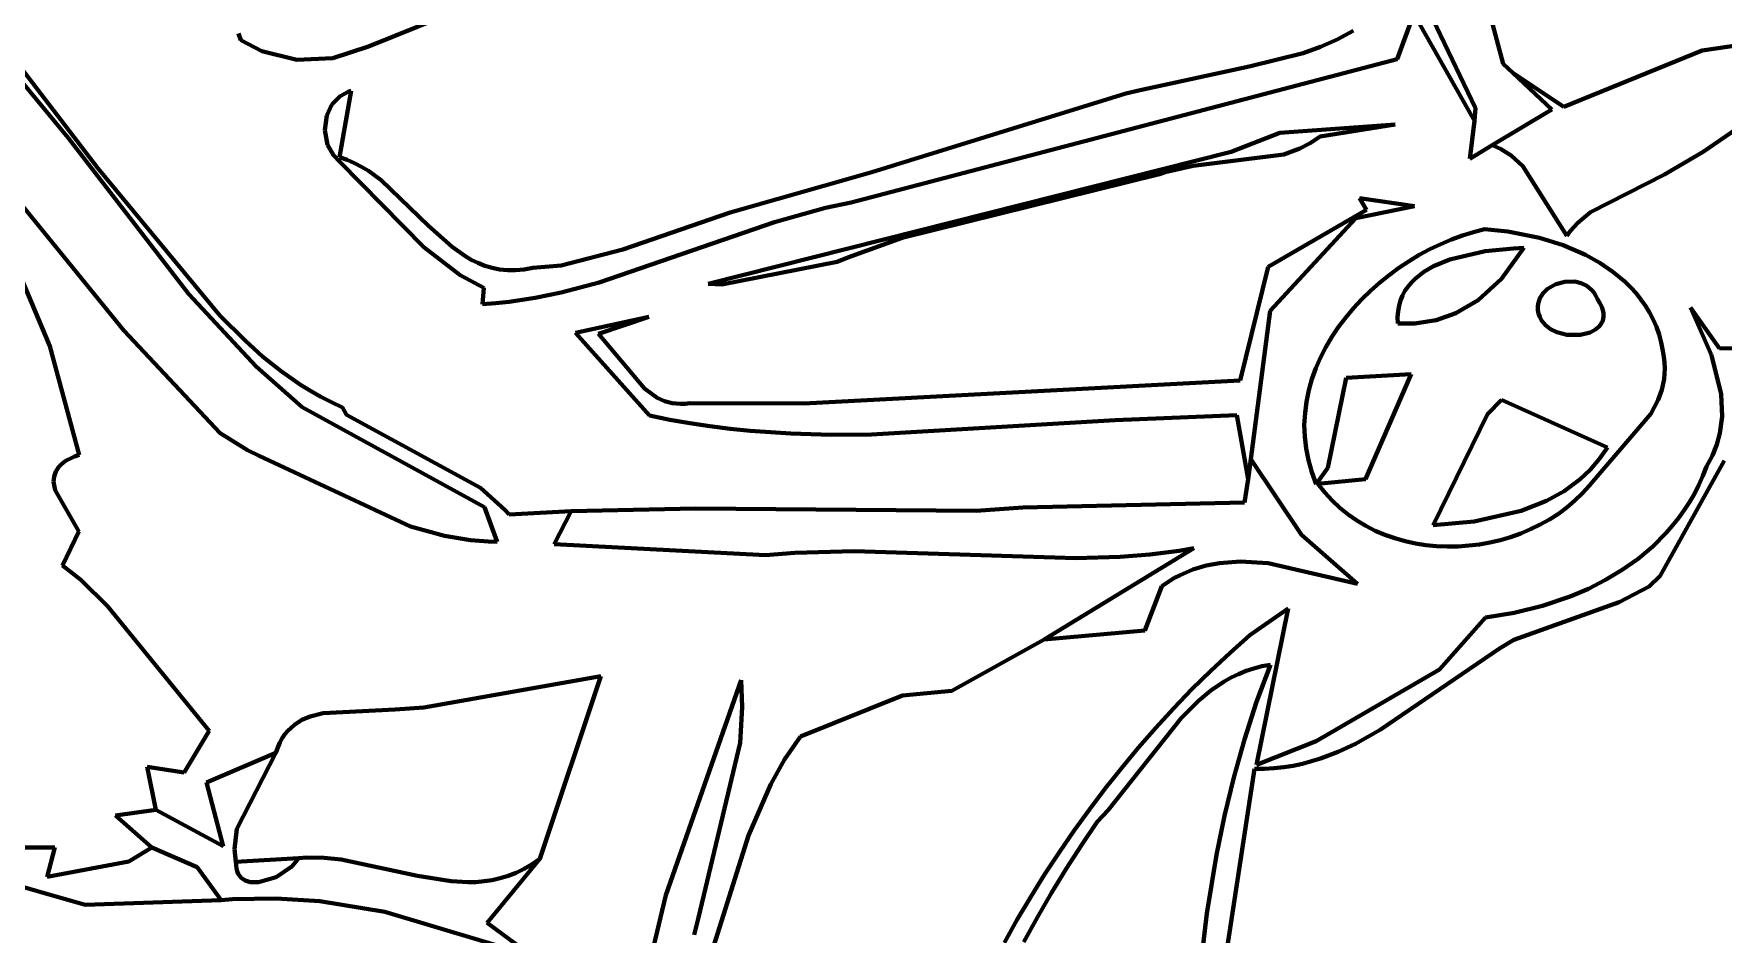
# Model space of a CAD drawing. Header units: millimetres. Extents: x 0 to 8.5, y 0 to 13.2.
# Drawn here: x 1.895 to 3.095, y 6.113 to 6.752 of the extents above; entities that cross this region are included whole.
import ezdxf

# ---------------------------------------------------------------- set-up
doc = ezdxf.new("R2010")
doc.units = ezdxf.units.MM
for name, color, linetype, lineweight in [('color#060606ff', 7, 'CONTINUOUS', 100), ('color#5c5c5cff', 7, 'CONTINUOUS', 100), ('color#aeaeaeff', 7, 'CONTINUOUS', 100), ('color#ffffffff', 7, 'CONTINUOUS', 100)]:
    doc.layers.add(name, color=color, linetype=linetype, lineweight=lineweight)

msp = doc.modelspace()

# ---------------------------------------------------------------- linework, layer by layer
at = {"layer": 'color#060606ff'}
for p, q in [((2.8807, 6.7801), (2.9194, 6.6992)), ((1.8597, 6.762), (1.9406, 6.6566)), ((2.184, 6.7637), (2.1327, 6.743)), ((2.8754, 6.7662), (2.8637, 6.7342)), ((2.9186, 6.6903), (2.8754, 6.7662)), ((1.9195, 6.6783), (1.8584, 6.7519)), ((2.0422, 6.7476), (2.0405, 6.7524)), ((2.057, 6.7399), (2.0422, 6.7476)), ((2.8092, 6.7428), (2.821, 6.748)), ((2.821, 6.748), (2.8324, 6.7542)), ((2.082, 6.7337), (2.057, 6.7399)), ((2.1075, 6.7348), (2.082, 6.7337)), ((2.1327, 6.743), (2.1075, 6.7348)), ((2.8637, 6.7342), (2.4758, 6.6323)), ((2.7585, 6.7289), (2.7969, 6.7384)), ((2.7969, 6.7384), (2.8092, 6.7428)), ((2.982, 6.7002), (3.0803, 6.7403)), ((3.0803, 6.7403), (3.1096, 6.7445)), ((2.6811, 6.712), (2.7585, 6.7289)), ((2.9736, 6.6983), (2.946, 6.7242)), ((2.946, 6.7242), (2.982, 6.7002)), ((2.1205, 6.7117), (2.1123, 6.6644)), ((2.1126, 6.7078), (2.1183, 6.711)), ((2.1183, 6.711), (2.1205, 6.7117)), ((2.6708, 6.7097), (2.6811, 6.712)), ((1.8229, 6.7088), (1.9589, 6.5413)), ((2.1032, 6.6942), (2.1068, 6.7018)), ((2.1068, 6.7018), (2.1126, 6.7078)), ((2.4905, 6.6539), (2.6708, 6.7097)), ((2.9194, 6.6992), (2.9186, 6.6903)), ((2.9311, 6.673), (2.9736, 6.6983)), ((2.1017, 6.6837), (2.1032, 6.6942)), ((2.7804, 6.6819), (2.8622, 6.6878)), ((2.8622, 6.6878), (2.809, 6.6791)), ((3.1205, 6.6952), (3.081, 6.6683)), ((2.0051, 6.5671), (1.9195, 6.6783)), ((2.1037, 6.6733), (2.1017, 6.6837)), ((2.7458, 6.6684), (2.7804, 6.6819)), ((2.8019, 6.6744), (2.7946, 6.6706)), ((2.809, 6.6791), (2.8019, 6.6744)), ((2.1079, 6.6659), (2.1037, 6.6733)), ((2.1125, 6.6613), (2.1079, 6.6659)), ((2.1123, 6.6644), (2.1177, 6.6626)), ((2.1177, 6.6626), (2.1229, 6.6603)), ((2.3741, 6.5745), (2.7458, 6.6684)), ((2.7832, 6.6665), (2.7187, 6.6584)), ((2.7946, 6.6706), (2.7832, 6.6665)), ((2.937, 6.6705), (2.9311, 6.673)), ((2.9446, 6.6658), (2.937, 6.6705)), ((2.953, 6.658), (2.9446, 6.6658)), ((3.081, 6.6683), (3.0537, 6.6523)), ((1.9406, 6.6566), (2.0272, 6.5521)), ((2.1721, 6.6006), (2.1125, 6.6613)), ((2.1229, 6.6603), (2.1279, 6.6577)), ((2.1279, 6.6577), (2.1327, 6.6548)), ((2.1327, 6.6548), (2.1419, 6.6481)), ((2.3897, 6.6253), (2.4905, 6.6539)), ((2.6948, 6.6524), (2.512, 6.6071)), ((2.6988, 6.6538), (2.6948, 6.6524)), ((2.7187, 6.6584), (2.6988, 6.6538)), ((2.9842, 6.6086), (2.953, 6.658)), ((3.0537, 6.6523), (3.001, 6.6255)), ((2.1419, 6.6481), (2.1755, 6.6158)), ((1.9065, 6.5303), (1.8619, 6.6358)), ((2.4574, 6.6284), (2.4212, 6.6183)), ((2.4758, 6.6323), (2.4574, 6.6284)), ((2.7719, 6.5865), (2.8419, 6.6271)), ((2.8761, 6.6296), (2.8342, 6.6211)), ((2.837, 6.6355), (2.8761, 6.6296)), ((2.8419, 6.6271), (2.837, 6.6355)), ((2.1755, 6.6158), (2.1923, 6.6007)), ((2.4212, 6.6183), (2.2968, 6.5755)), ((2.3134, 6.599), (2.3897, 6.6253)), ((2.8342, 6.6211), (2.7735, 6.5554)), ((2.9921, 6.6178), (2.9867, 6.6119)), ((3.001, 6.6255), (2.9921, 6.6178)), ((2.512, 6.6071), (2.4734, 6.5933)), ((2.8869, 6.5991), (2.8946, 6.6028)), ((2.8946, 6.6028), (2.9023, 6.6061)), ((2.9023, 6.6061), (2.9101, 6.6089)), ((2.9101, 6.6089), (2.9179, 6.6113)), ((2.9179, 6.6113), (2.9258, 6.6133)), ((2.9258, 6.6133), (2.9423, 6.6118)), ((2.9423, 6.6118), (2.9648, 6.6073)), ((2.9648, 6.6073), (2.9815, 6.6021)), ((2.9815, 6.6021), (2.9975, 6.5951)), ((2.9867, 6.6119), (2.9842, 6.6086)), ((2.198, 6.5806), (2.1721, 6.6006)), ((2.1923, 6.6007), (2.2012, 6.5944)), ((2.2012, 6.5944), (2.2058, 6.5917)), ((2.2058, 6.5917), (2.2106, 6.5894)), ((2.2698, 6.5875), (2.3134, 6.599)), ((2.4658, 6.5901), (2.3838, 6.5741)), ((2.4734, 6.5933), (2.4658, 6.5901)), ((2.8649, 6.5859), (2.8721, 6.5907)), ((2.8721, 6.5907), (2.8794, 6.5951)), ((2.8794, 6.5951), (2.8869, 6.5991)), ((2.9011, 6.5918), (2.8895, 6.587)), ((2.9263, 6.5977), (2.9011, 6.5918)), ((2.9464, 6.5997), (2.9263, 6.5977)), ((2.9379, 6.578), (2.9536, 6.6)), ((2.9536, 6.6), (2.9464, 6.5997)), ((2.9975, 6.5951), (3.0076, 6.5895)), ((2.2147, 6.5717), (2.198, 6.5806)), ((2.2106, 6.5894), (2.2155, 6.5874)), ((2.2155, 6.5874), (2.2206, 6.5859)), ((2.2206, 6.5859), (2.2259, 6.5848)), ((2.2259, 6.5848), (2.2315, 6.5842)), ((2.2315, 6.5842), (2.2372, 6.5842)), ((2.2372, 6.5842), (2.2433, 6.5847)), ((2.2433, 6.5847), (2.2495, 6.5859)), ((2.2495, 6.5859), (2.2698, 6.5875)), ((2.7521, 6.5059), (2.7719, 6.5865)), ((2.8512, 6.5753), (2.8579, 6.5808)), ((2.8579, 6.5808), (2.8649, 6.5859)), ((2.8764, 6.5782), (2.8738, 6.5755)), ((2.8826, 6.583), (2.8764, 6.5782)), ((2.8895, 6.587), (2.8826, 6.583)), ((2.9213, 6.563), (2.9379, 6.578)), ((3.0076, 6.5895), (3.017, 6.5831)), ((3.017, 6.5831), (3.0257, 6.5759)), ((2.0529, 6.5159), (2.0051, 6.5671)), ((2.2139, 6.5602), (2.2147, 6.5717)), ((2.2697, 6.5683), (2.2513, 6.5646)), ((2.2968, 6.5755), (2.2697, 6.5683)), ((2.3838, 6.5741), (2.3741, 6.5745)), ((2.8385, 6.5636), (2.8447, 6.5696)), ((2.8447, 6.5696), (2.8512, 6.5753)), ((2.8675, 6.5663), (2.866, 6.5628)), ((2.8692, 6.5696), (2.8675, 6.5663)), ((2.8714, 6.5727), (2.8692, 6.5696)), ((2.8738, 6.5755), (2.8714, 6.5727)), ((2.9673, 6.5679), (2.9651, 6.5644)), ((2.9704, 6.5709), (2.9673, 6.5679)), ((2.9763, 6.5743), (2.9704, 6.5709)), ((2.9829, 6.576), (2.9763, 6.5743)), ((2.9899, 6.5761), (2.9829, 6.576)), ((2.9943, 6.575), (2.9899, 6.5761)), ((2.9984, 6.573), (2.9943, 6.575)), ((3.002, 6.57), (2.9984, 6.573)), ((3.0036, 6.5681), (3.002, 6.57)), ((3.0049, 6.566), (3.0036, 6.5681)), ((3.006, 6.5636), (3.0049, 6.566)), ((3.0257, 6.5759), (3.0297, 6.5719)), ((3.0297, 6.5719), (3.0334, 6.5678)), ((3.0334, 6.5678), (3.0369, 6.5635)), ((2.2234, 6.5609), (2.2139, 6.5602)), ((2.2328, 6.5618), (2.2234, 6.5609)), ((2.2513, 6.5646), (2.2328, 6.5618)), ((2.7735, 6.5554), (2.7598, 6.4501)), ((2.8272, 6.5507), (2.8327, 6.5573)), ((2.8327, 6.5573), (2.8385, 6.5636)), ((2.8643, 6.5551), (2.864, 6.5509)), ((2.865, 6.5591), (2.8643, 6.5551)), ((2.866, 6.5628), (2.865, 6.5591)), ((2.9054, 6.5537), (2.9213, 6.563)), ((2.9638, 6.5604), (2.9636, 6.5582)), ((2.9636, 6.5582), (2.9637, 6.5559)), ((2.9637, 6.5559), (2.9641, 6.5535)), ((2.9651, 6.5644), (2.9638, 6.5604)), ((3.0077, 6.5608), (3.006, 6.5636)), ((3.009, 6.5583), (3.0077, 6.5608)), ((3.0098, 6.5559), (3.009, 6.5583)), ((3.0103, 6.5536), (3.0098, 6.5559)), ((3.0369, 6.5635), (3.0401, 6.5589)), ((3.0401, 6.5589), (3.043, 6.5541)), ((3.043, 6.5541), (3.0456, 6.5492)), ((3.087, 6.5238), (3.0721, 6.5577)), ((3.0721, 6.5577), (3.0927, 6.5287)), ((2.0272, 6.5521), (2.0451, 6.5342)), ((2.28, 6.5397), (2.3319, 6.5512)), ((2.3319, 6.5512), (2.2962, 6.539)), ((2.8173, 6.5369), (2.822, 6.5439)), ((2.822, 6.5439), (2.8272, 6.5507)), ((2.864, 6.5509), (2.8642, 6.5464)), ((2.8642, 6.5464), (2.8762, 6.5464)), ((2.8762, 6.5464), (2.8913, 6.5488)), ((2.8913, 6.5488), (2.9054, 6.5537)), ((2.9641, 6.5535), (2.965, 6.5511)), ((2.965, 6.5511), (2.9662, 6.5486)), ((2.9662, 6.5486), (2.9691, 6.5451)), ((2.9691, 6.5451), (2.9727, 6.5423)), ((2.9727, 6.5423), (2.977, 6.5402)), ((3.0007, 6.54), (3.0045, 6.542)), ((3.0045, 6.542), (3.0075, 6.5445)), ((3.0075, 6.5445), (3.0095, 6.5477)), ((3.0095, 6.5477), (3.0101, 6.5495)), ((3.0101, 6.5495), (3.0103, 6.5515)), ((3.0103, 6.5515), (3.0103, 6.5536)), ((3.0456, 6.5492), (3.0479, 6.5439)), ((3.0479, 6.5439), (3.0498, 6.5385)), ((1.9272, 6.4532), (1.9065, 6.5303)), ((1.9589, 6.5413), (2.0275, 6.4684)), ((2.0451, 6.5342), (2.0576, 6.523)), ((2.3325, 6.481), (2.28, 6.5397)), ((2.2962, 6.539), (2.3288, 6.5003)), ((2.8131, 6.5296), (2.8173, 6.5369)), ((2.977, 6.5402), (2.9842, 6.5384)), ((2.9842, 6.5384), (2.994, 6.5384)), ((2.994, 6.5384), (3.0007, 6.54)), ((3.0498, 6.5385), (3.0513, 6.5328)), ((3.0513, 6.5328), (3.0524, 6.527)), ((3.0927, 6.5287), (3.2426, 6.5318)), ((2.0576, 6.523), (2.0707, 6.5125)), ((2.8059, 6.5146), (2.8092, 6.5222)), ((2.8092, 6.5222), (2.8131, 6.5296)), ((3.0524, 6.527), (3.0532, 6.5227)), ((3.0532, 6.5227), (3.0537, 6.5186)), ((3.0537, 6.5186), (3.0539, 6.5145)), ((3.0939, 6.4962), (3.087, 6.5238)), ((2.0857, 6.4869), (2.0529, 6.5159)), ((2.0707, 6.5125), (2.0845, 6.5029)), ((2.442, 6.4895), (2.7521, 6.5059)), ((2.8009, 6.4989), (2.8031, 6.5068)), ((2.8031, 6.5068), (2.8059, 6.5146)), ((2.8275, 6.5078), (2.8143, 6.4438)), ((2.8736, 6.5103), (2.8275, 6.5078)), ((2.8411, 6.4357), (2.8736, 6.5103)), ((3.0533, 6.5068), (3.0517, 6.4993)), ((3.0539, 6.5145), (3.0533, 6.5068)), ((2.0845, 6.5029), (2.0916, 6.4985)), ((2.0916, 6.4985), (2.099, 6.4943)), ((2.099, 6.4943), (2.1065, 6.4904)), ((2.3288, 6.5003), (2.338, 6.4936)), ((2.7992, 6.4908), (2.8009, 6.4989)), ((3.0517, 6.4993), (3.0492, 6.4922)), ((3.0945, 6.4803), (3.0939, 6.4962)), ((2.2153, 6.416), (2.0857, 6.4869)), ((2.1065, 6.4904), (2.1143, 6.4868)), ((2.1143, 6.4868), (2.1172, 6.4815)), ((2.338, 6.4936), (2.3431, 6.4913)), ((2.3431, 6.4913), (2.3486, 6.4898)), ((2.3486, 6.4898), (2.3545, 6.4893)), ((2.3545, 6.4893), (2.3577, 6.4894)), ((2.3577, 6.4894), (2.361, 6.4898)), ((2.361, 6.4898), (2.442, 6.4895)), ((2.7977, 6.4744), (2.7982, 6.4827)), ((2.7982, 6.4827), (2.7992, 6.4908)), ((2.9278, 6.4819), (2.8893, 6.4032)), ((2.9377, 6.4922), (2.9278, 6.4819)), ((3.0131, 6.4582), (2.9377, 6.4922)), ((3.0439, 6.4821), (3.0028, 6.4342)), ((3.0492, 6.4922), (3.0439, 6.4821)), ((2.1172, 6.4815), (2.2125, 6.4296)), ((2.3468, 6.478), (2.3325, 6.481)), ((2.3611, 6.4755), (2.3468, 6.478)), ((2.3754, 6.4734), (2.3611, 6.4755)), ((2.3897, 6.4716), (2.3754, 6.4734)), ((2.4041, 6.4702), (2.3897, 6.4716)), ((2.4328, 6.4682), (2.4041, 6.4702)), ((2.6633, 6.4776), (2.4903, 6.4675)), ((2.7497, 6.4813), (2.6633, 6.4776)), ((2.7577, 6.4357), (2.7497, 6.4813)), ((2.798, 6.4661), (2.7977, 6.4744)), ((3.093, 6.4684), (3.0945, 6.4803)), ((2.0275, 6.4684), (2.0469, 6.4563)), ((2.4615, 6.4674), (2.4328, 6.4682)), ((2.4903, 6.4675), (2.4615, 6.4674)), ((2.7989, 6.4577), (2.798, 6.4661)), ((3.0073, 6.4499), (3.0131, 6.4582)), ((3.0877, 6.4527), (3.0909, 6.4605)), ((3.0909, 6.4605), (3.093, 6.4684)), ((1.9129, 6.4446), (1.9145, 6.4462)), ((1.9145, 6.4462), (1.9163, 6.4478)), ((1.9163, 6.4478), (1.9185, 6.4492)), ((1.9185, 6.4492), (1.9211, 6.4506)), ((1.9211, 6.4506), (1.924, 6.452)), ((1.924, 6.452), (1.9272, 6.4532)), ((2.0469, 6.4563), (2.0552, 6.4523)), ((2.0552, 6.4523), (2.1627, 6.4021)), ((2.7598, 6.4501), (2.7577, 6.4357)), ((2.8006, 6.4492), (2.7989, 6.4577)), ((2.803, 6.4407), (2.8006, 6.4492)), ((3.0009, 6.4425), (3.0073, 6.4499)), ((3.0961, 6.4488), (3.0505, 6.3671)), ((3.0835, 6.4449), (3.0877, 6.4527)), ((1.9091, 6.4339), (1.9094, 6.4377)), ((1.9101, 6.428), (1.9091, 6.4339)), ((1.9094, 6.4377), (1.9106, 6.4412)), ((1.9106, 6.4412), (1.9129, 6.4446)), ((2.8062, 6.4322), (2.803, 6.4407)), ((2.8143, 6.4438), (2.8062, 6.4322)), ((2.8074, 6.4324), (2.8411, 6.4357)), ((2.9823, 6.4274), (2.9938, 6.4359)), ((2.9938, 6.4359), (3.0009, 6.4425)), ((3.0028, 6.4342), (3.0003, 6.4314)), ((3.0781, 6.4317), (3.0809, 6.4382)), ((3.0809, 6.4382), (3.0835, 6.4449)), ((1.927, 6.3987), (1.9101, 6.428)), ((2.2125, 6.4296), (2.2296, 6.414)), ((2.8122, 6.4263), (2.8074, 6.4324)), ((2.8174, 6.4206), (2.8122, 6.4263)), ((2.9697, 6.4205), (2.9823, 6.4274)), ((2.9953, 6.4258), (2.9899, 6.4206)), ((3.0003, 6.4314), (2.9953, 6.4258)), ((3.0714, 6.4195), (3.0749, 6.4255)), ((3.0749, 6.4255), (3.0781, 6.4317)), ((2.2243, 6.3914), (2.2153, 6.416)), ((2.2296, 6.414), (2.2327, 6.4106)), ((2.2327, 6.4106), (2.2769, 6.413)), ((2.2769, 6.413), (2.2647, 6.3896)), ((2.823, 6.4154), (2.8174, 6.4206)), ((2.8288, 6.4107), (2.823, 6.4154)), ((2.835, 6.4064), (2.8288, 6.4107)), ((2.9183, 6.4058), (2.9517, 6.4133)), ((2.9517, 6.4133), (2.9697, 6.4205)), ((2.9782, 6.4113), (2.9719, 6.4072)), ((2.9842, 6.4158), (2.9782, 6.4113)), ((2.9899, 6.4206), (2.9842, 6.4158)), ((3.0636, 6.4081), (3.0676, 6.4137)), ((3.0676, 6.4137), (3.0714, 6.4195)), ((1.9155, 6.3745), (1.927, 6.3987)), ((2.1627, 6.4021), (2.1867, 6.3955)), ((2.8414, 6.4026), (2.835, 6.4064)), ((2.8481, 6.3992), (2.8414, 6.4026)), ((2.855, 6.3963), (2.8481, 6.3992)), ((2.8893, 6.4032), (2.9183, 6.4058)), ((2.9585, 6.4002), (2.9515, 6.3973)), ((2.9653, 6.4035), (2.9585, 6.4002)), ((2.9719, 6.4072), (2.9653, 6.4035)), ((3.0549, 6.3977), (3.0594, 6.4028)), ((3.0594, 6.4028), (3.0636, 6.4081)), ((2.1867, 6.3955), (2.2052, 6.3925)), ((2.2052, 6.3925), (2.2178, 6.3916)), ((2.2178, 6.3916), (2.2243, 6.3914)), ((2.2647, 6.3896), (2.4148, 6.3818)), ((2.7193, 6.3867), (2.6129, 6.3219)), ((2.7088, 6.3849), (2.7193, 6.3867)), ((2.862, 6.3938), (2.855, 6.3963)), ((2.8693, 6.3918), (2.862, 6.3938)), ((2.8767, 6.3902), (2.8693, 6.3918)), ((2.8841, 6.389), (2.8767, 6.3902)), ((2.8917, 6.3883), (2.8841, 6.389)), ((2.8993, 6.388), (2.8917, 6.3883)), ((2.9069, 6.3881), (2.8993, 6.388)), ((2.9145, 6.3886), (2.9069, 6.3881)), ((2.9221, 6.3895), (2.9145, 6.3886)), ((2.9296, 6.3909), (2.9221, 6.3895)), ((2.937, 6.3926), (2.9296, 6.3909)), ((2.9443, 6.3947), (2.937, 6.3926)), ((2.9515, 6.3973), (2.9443, 6.3947)), ((3.0348, 6.3793), (3.0453, 6.388)), ((3.0453, 6.388), (3.0549, 6.3977)), ((1.9285, 6.3643), (1.9155, 6.3745)), ((2.4148, 6.3818), (2.4358, 6.3836)), ((2.4358, 6.3836), (2.4778, 6.3847)), ((2.4778, 6.3847), (2.6354, 6.3796)), ((2.6354, 6.3796), (2.6669, 6.3806)), ((2.6669, 6.3806), (2.6879, 6.3823)), ((2.6879, 6.3823), (2.7088, 6.3849)), ((3.0236, 6.3714), (3.0348, 6.3793)), ((1.9477, 6.3453), (1.9285, 6.3643)), ((2.9995, 6.358), (3.0118, 6.3643)), ((3.0118, 6.3643), (3.0236, 6.3714)), ((3.0505, 6.3671), (3.0427, 6.3595)), ((2.967, 6.3458), (2.9867, 6.3525)), ((2.9867, 6.3525), (2.9995, 6.358)), ((3.0427, 6.3595), (3.0215, 6.3484)), ((2.0196, 6.2571), (1.9477, 6.3453)), ((2.7589, 6.325), (2.7863, 6.344)), ((2.7863, 6.344), (2.7638, 6.233)), ((2.9264, 6.3376), (2.9467, 6.3409)), ((3.0215, 6.3484), (2.9466, 6.3217)), ((2.9467, 6.3409), (2.967, 6.3458)), ((2.8938, 6.3007), (2.9264, 6.3376)), ((2.6129, 6.3219), (2.5472, 6.2854)), ((2.7449, 6.3125), (2.7589, 6.325)), ((2.9363, 6.3155), (2.8517, 6.2578)), ((2.9466, 6.3217), (2.9363, 6.3155)), ((2.7313, 6.2997), (2.7449, 6.3125)), ((2.7676, 6.3029), (2.7618, 6.3014)), ((2.7638, 6.2776), (2.7736, 6.304)), ((2.7736, 6.304), (2.7676, 6.3029)), ((2.2978, 6.296), (2.1722, 6.2736)), ((2.2546, 6.1662), (2.2978, 6.296)), ((2.3976, 6.2931), (2.3441, 6.1404)), ((2.3983, 6.2739), (2.3976, 6.2931)), ((2.7179, 6.2866), (2.7313, 6.2997)), ((2.7408, 6.2921), (2.7314, 6.2857)), ((2.7458, 6.2949), (2.7408, 6.2921)), ((2.7509, 6.2974), (2.7458, 6.2949)), ((2.7563, 6.2996), (2.7509, 6.2974)), ((2.7618, 6.3014), (2.7563, 6.2996)), ((2.8062, 6.2498), (2.8938, 6.3007)), ((2.5122, 6.2822), (2.4398, 6.253)), ((2.5472, 6.2854), (2.5122, 6.2822)), ((2.7049, 6.2731), (2.7179, 6.2866)), ((2.7226, 6.2784), (2.7102, 6.266)), ((2.7314, 6.2857), (2.7226, 6.2784)), ((2.0913, 6.2673), (2.0855, 6.2648)), ((2.1007, 6.2697), (2.0913, 6.2673)), ((2.1518, 6.2723), (2.1007, 6.2697)), ((2.1722, 6.2736), (2.1518, 6.2723)), ((2.3968, 6.2485), (2.3983, 6.2739)), ((2.7102, 6.266), (2.6583, 6.2008)), ((2.6923, 6.2593), (2.7049, 6.2731)), ((2.7552, 6.2509), (2.7638, 6.2776)), ((2.0018, 6.2275), (2.0196, 6.2571)), ((2.0734, 6.2546), (2.0715, 6.2518)), ((2.0755, 6.2571), (2.0734, 6.2546)), ((2.0802, 6.2614), (2.0755, 6.2571)), ((2.0855, 6.2648), (2.0802, 6.2614)), ((2.6799, 6.2453), (2.6923, 6.2593)), ((2.8517, 6.2578), (2.834, 6.2479)), ((2.0683, 6.2452), (2.067, 6.2415)), ((2.0698, 6.2487), (2.0683, 6.2452)), ((2.0715, 6.2518), (2.0698, 6.2487)), ((2.3673, 6.1244), (2.3968, 6.2485)), ((2.4398, 6.253), (2.4284, 6.2366)), ((2.668, 6.2309), (2.6799, 6.2453)), ((2.7476, 6.2239), (2.7552, 6.2509)), ((2.7638, 6.233), (2.8062, 6.2498)), ((2.8218, 6.2422), (2.8093, 6.2374)), ((2.834, 6.2479), (2.8218, 6.2422)), ((1.9817, 6.2009), (1.9755, 6.2314)), ((1.9755, 6.2314), (2.0018, 6.2275)), ((2.067, 6.2415), (2.0176, 6.2204)), ((2.4284, 6.2366), (2.4186, 6.2193)), ((2.6563, 6.2162), (2.668, 6.2309)), ((2.7622, 6.2301), (2.7386, 6.0748)), ((2.7693, 6.2301), (2.7622, 6.2301)), ((2.7763, 6.2305), (2.7693, 6.2301)), ((2.7831, 6.2312), (2.7763, 6.2305)), ((2.7898, 6.2323), (2.7831, 6.2312)), ((2.7964, 6.2337), (2.7898, 6.2323)), ((2.8093, 6.2374), (2.7964, 6.2337)), ((2.0176, 6.2204), (2.0295, 6.1752)), ((2.4186, 6.2193), (2.4027, 6.1827)), ((2.7411, 6.1966), (2.7476, 6.2239)), ((2.645, 6.2013), (2.6563, 6.2162)), ((2.0295, 6.1752), (1.9817, 6.2009)), ((2.6341, 6.1862), (2.645, 6.2013)), ((2.6583, 6.2008), (2.6505, 6.1924)), ((2.7354, 6.169), (2.7411, 6.1966)), ((2.4027, 6.1827), (2.3686, 6.0743)), ((2.6235, 6.1707), (2.6341, 6.1862)), ((2.6505, 6.1924), (2.6393, 6.1758)), ((2.6132, 6.1551), (2.6235, 6.1707)), ((2.6393, 6.1758), (2.6285, 6.159)), ((2.2171, 6.1206), (2.2546, 6.1662)), ((2.6285, 6.159), (2.6181, 6.142)), ((2.7285, 6.1274), (2.7354, 6.169)), ((2.6033, 6.1392), (2.6132, 6.1551)), ((2.3441, 6.1404), (2.33, 6.0812)), ((2.5938, 6.1231), (2.6033, 6.1392)), ((2.6181, 6.142), (2.6081, 6.1247)), ((2.3641, 6.1121), (2.3673, 6.1244)), ((2.5846, 6.1067), (2.5938, 6.1231)), ((2.6081, 6.1247), (2.5984, 6.1073)), ((2.7234, 6.0854), (2.7285, 6.1274)), ((2.2488, 6.0973), (2.2171, 6.1206))]:
    msp.add_line(p, q, dxfattribs=at)
at = {"layer": 'color#5c5c5cff'}
for p, q in [((2.7577, 6.4357), (2.7598, 6.4501)), ((2.7598, 6.4501), (2.7956, 6.3962)), ((2.7553, 6.4193), (2.7577, 6.4357)), ((2.2647, 6.3896), (2.2769, 6.413)), ((2.2769, 6.413), (2.3654, 6.415)), ((2.3654, 6.415), (2.5645, 6.4132)), ((2.5645, 6.4132), (2.5976, 6.4156)), ((2.5976, 6.4156), (2.7553, 6.4193)), ((2.4148, 6.3818), (2.2647, 6.3896)), ((2.6129, 6.3219), (2.7193, 6.3867)), ((2.7193, 6.3867), (2.7088, 6.3849)), ((2.7956, 6.3962), (2.8354, 6.3615)), ((2.4358, 6.3836), (2.4148, 6.3818)), ((2.4778, 6.3847), (2.4358, 6.3836)), ((2.6354, 6.3796), (2.4778, 6.3847)), ((2.6669, 6.3806), (2.6354, 6.3796)), ((2.6879, 6.3823), (2.6669, 6.3806)), ((2.7088, 6.3849), (2.6879, 6.3823)), ((2.7279, 6.3744), (2.7186, 6.3716)), ((2.7375, 6.3762), (2.7279, 6.3744)), ((2.7522, 6.3773), (2.7375, 6.3762)), ((2.7721, 6.3762), (2.7522, 6.3773)), ((2.8354, 6.3615), (2.7721, 6.3762)), ((2.7007, 6.3627), (2.6965, 6.3597)), ((2.7051, 6.3654), (2.7007, 6.3627)), ((2.7095, 6.3677), (2.7051, 6.3654)), ((2.7186, 6.3716), (2.7095, 6.3677)), ((2.6965, 6.3597), (2.6845, 6.3283)), ((2.6845, 6.3283), (2.6129, 6.3219)), ((1.8698, 6.1741), (1.91, 6.1742)), ((1.91, 6.1742), (1.9044, 6.1533)), ((1.9626, 6.1642), (1.9789, 6.1741)), ((1.9789, 6.1741), (2.0111, 6.1602)), ((1.9315, 6.1334), (1.8237, 6.1642)), ((1.9044, 6.1533), (1.9626, 6.1642)), ((2.0111, 6.1602), (2.0282, 6.1368)), ((2.0386, 6.1641), (2.083, 6.1667)), ((2.0387, 6.1616), (2.0386, 6.1641)), ((2.039, 6.1593), (2.0387, 6.1616)), ((2.0395, 6.1573), (2.039, 6.1593)), ((2.0784, 6.1606), (2.0673, 6.1531)), ((2.0822, 6.1651), (2.0784, 6.1606)), ((2.083, 6.1667), (2.0822, 6.1651)), ((2.0403, 6.1555), (2.0395, 6.1573)), ((2.0424, 6.1527), (2.0403, 6.1555)), ((2.0453, 6.1508), (2.0424, 6.1527)), ((2.0487, 6.1497), (2.0453, 6.1508)), ((2.0546, 6.1495), (2.0487, 6.1497)), ((2.0673, 6.1531), (2.0546, 6.1495)), ((2.0282, 6.1368), (1.9315, 6.1334))]:
    msp.add_line(p, q, dxfattribs=at)
at = {"layer": 'color#aeaeaeff'}
for p, q in [((2.9194, 6.6992), (2.8807, 6.7801)), ((2.929, 6.768), (2.9391, 6.7308)), ((2.9391, 6.7308), (2.946, 6.7242)), ((2.946, 6.7242), (2.9736, 6.6983)), ((2.9186, 6.6903), (2.9194, 6.6992)), ((2.9736, 6.6983), (2.9311, 6.673)), ((2.9153, 6.6633), (2.9186, 6.6903)), ((2.9311, 6.673), (2.9153, 6.6633)), ((2.8895, 6.587), (2.9011, 6.5918)), ((2.9011, 6.5918), (2.9263, 6.5977)), ((2.9263, 6.5977), (2.9464, 6.5997)), ((2.9536, 6.6), (2.9379, 6.578)), ((2.9464, 6.5997), (2.9536, 6.6)), ((2.8738, 6.5755), (2.8764, 6.5782)), ((2.8764, 6.5782), (2.8826, 6.583)), ((2.8826, 6.583), (2.8895, 6.587)), ((2.9379, 6.578), (2.9213, 6.563)), ((2.866, 6.5628), (2.8675, 6.5663)), ((2.8675, 6.5663), (2.8692, 6.5696)), ((2.8692, 6.5696), (2.8714, 6.5727)), ((2.8714, 6.5727), (2.8738, 6.5755)), ((2.864, 6.5509), (2.8643, 6.5551)), ((2.8643, 6.5551), (2.865, 6.5591)), ((2.865, 6.5591), (2.866, 6.5628)), ((2.9213, 6.563), (2.9054, 6.5537)), ((2.8642, 6.5464), (2.864, 6.5509)), ((2.8762, 6.5464), (2.8642, 6.5464)), ((2.8913, 6.5488), (2.8762, 6.5464)), ((2.9054, 6.5537), (2.8913, 6.5488)), ((2.0176, 6.2204), (2.067, 6.2415)), ((2.067, 6.2415), (2.0393, 6.1874)), ((2.0295, 6.1752), (2.0176, 6.2204)), ((1.953, 6.197), (1.9817, 6.2009)), ((1.9789, 6.1741), (1.953, 6.197)), ((1.9817, 6.2009), (2.0295, 6.1752)), ((2.0393, 6.1874), (2.0376, 6.1731)), ((2.0111, 6.1602), (1.9789, 6.1741)), ((2.0376, 6.1731), (2.0386, 6.1641)), ((2.0282, 6.1368), (2.0111, 6.1602)), ((2.0386, 6.1641), (2.0387, 6.1616)), ((2.0387, 6.1616), (2.039, 6.1593)), ((2.039, 6.1593), (2.0395, 6.1573)), ((2.0673, 6.1531), (2.0784, 6.1606)), ((2.0784, 6.1606), (2.0822, 6.1651)), ((2.0822, 6.1651), (2.083, 6.1667)), ((2.083, 6.1667), (2.0891, 6.1671)), ((2.0891, 6.1671), (2.1013, 6.1669)), ((2.1013, 6.1669), (2.1134, 6.1657)), ((2.1134, 6.1657), (2.1677, 6.1541)), ((2.2546, 6.1662), (2.2171, 6.1206)), ((2.2378, 6.1563), (2.2435, 6.1591)), ((2.2435, 6.1591), (2.2491, 6.1624)), ((2.2491, 6.1624), (2.2546, 6.1662)), ((2.0395, 6.1573), (2.0403, 6.1555)), ((2.0403, 6.1555), (2.0424, 6.1527)), ((2.0424, 6.1527), (2.0453, 6.1508)), ((2.0453, 6.1508), (2.0487, 6.1497)), ((2.0487, 6.1497), (2.0546, 6.1495)), ((2.0546, 6.1495), (2.0673, 6.1531)), ((2.1677, 6.1541), (2.1915, 6.1502)), ((2.1915, 6.1502), (2.2033, 6.1496)), ((2.2033, 6.1496), (2.2091, 6.1497)), ((2.2091, 6.1497), (2.2149, 6.1502)), ((2.2149, 6.1502), (2.2207, 6.1511)), ((2.2207, 6.1511), (2.2264, 6.1524)), ((2.2264, 6.1524), (2.2321, 6.1541)), ((2.2321, 6.1541), (2.2378, 6.1563)), ((2.0361, 6.1374), (2.0282, 6.1368)), ((2.0673, 6.138), (2.0361, 6.1374)), ((2.0983, 6.136), (2.0673, 6.138)), ((2.1443, 6.1286), (2.0983, 6.136)), ((2.2488, 6.0973), (2.1443, 6.1286)), ((2.2171, 6.1206), (2.2488, 6.0973))]:
    msp.add_line(p, q, dxfattribs=at)
at = {"layer": 'color#ffffffff'}
for p, q in [((1.9406, 6.6566), (1.8597, 6.762)), ((2.1327, 6.743), (2.184, 6.7637)), ((2.8637, 6.7342), (2.8754, 6.7662)), ((2.8754, 6.7662), (2.9186, 6.6903)), ((2.9391, 6.7308), (2.929, 6.768)), ((1.8584, 6.7519), (1.9195, 6.6783)), ((2.0405, 6.7524), (2.0422, 6.7476)), ((2.0422, 6.7476), (2.057, 6.7399)), ((2.821, 6.748), (2.8092, 6.7428)), ((2.8324, 6.7542), (2.821, 6.748)), ((2.057, 6.7399), (2.082, 6.7337)), ((2.082, 6.7337), (2.1075, 6.7348)), ((2.1075, 6.7348), (2.1327, 6.743)), ((2.4758, 6.6323), (2.8637, 6.7342)), ((2.7969, 6.7384), (2.7585, 6.7289)), ((2.8092, 6.7428), (2.7969, 6.7384)), ((3.0803, 6.7403), (2.982, 6.7002)), ((3.1096, 6.7445), (3.0803, 6.7403)), ((2.7585, 6.7289), (2.6811, 6.712)), ((2.946, 6.7242), (2.9391, 6.7308)), ((2.982, 6.7002), (2.946, 6.7242)), ((2.1123, 6.6644), (2.1205, 6.7117)), ((2.1183, 6.711), (2.1126, 6.7078)), ((2.1205, 6.7117), (2.1183, 6.711)), ((2.6811, 6.712), (2.6708, 6.7097)), ((1.9589, 6.5413), (1.8229, 6.7088)), ((2.1068, 6.7018), (2.1032, 6.6942)), ((2.1126, 6.7078), (2.1068, 6.7018)), ((2.6708, 6.7097), (2.4905, 6.6539)), ((2.1032, 6.6942), (2.1017, 6.6837)), ((2.8622, 6.6878), (2.7804, 6.6819)), ((2.809, 6.6791), (2.8622, 6.6878)), ((2.9186, 6.6903), (2.9153, 6.6633)), ((3.081, 6.6683), (3.1205, 6.6952)), ((1.9195, 6.6783), (2.0051, 6.5671)), ((2.1017, 6.6837), (2.1037, 6.6733)), ((2.7804, 6.6819), (2.7458, 6.6684)), ((2.7946, 6.6706), (2.8019, 6.6744)), ((2.8019, 6.6744), (2.809, 6.6791)), ((2.1037, 6.6733), (2.1079, 6.6659)), ((2.1079, 6.6659), (2.1125, 6.6613)), ((2.1177, 6.6626), (2.1123, 6.6644)), ((2.1229, 6.6603), (2.1177, 6.6626)), ((2.7458, 6.6684), (2.3741, 6.5745)), ((2.7187, 6.6584), (2.7832, 6.6665)), ((2.7832, 6.6665), (2.7946, 6.6706)), ((2.9153, 6.6633), (2.9311, 6.673)), ((2.9311, 6.673), (2.937, 6.6705)), ((2.937, 6.6705), (2.9446, 6.6658)), ((2.9446, 6.6658), (2.953, 6.658)), ((3.0537, 6.6523), (3.081, 6.6683)), ((2.0272, 6.5521), (1.9406, 6.6566)), ((2.1125, 6.6613), (2.1721, 6.6006)), ((2.1279, 6.6577), (2.1229, 6.6603)), ((2.1327, 6.6548), (2.1279, 6.6577)), ((2.1419, 6.6481), (2.1327, 6.6548)), ((2.4905, 6.6539), (2.3897, 6.6253)), ((2.512, 6.6071), (2.6948, 6.6524)), ((2.6948, 6.6524), (2.6988, 6.6538)), ((2.6988, 6.6538), (2.7187, 6.6584)), ((2.953, 6.658), (2.9842, 6.6086)), ((3.001, 6.6255), (3.0537, 6.6523)), ((2.1755, 6.6158), (2.1419, 6.6481)), ((1.8619, 6.6358), (1.9065, 6.5303)), ((2.4212, 6.6183), (2.4574, 6.6284)), ((2.4574, 6.6284), (2.4758, 6.6323)), ((2.8419, 6.6271), (2.7719, 6.5865)), ((2.8342, 6.6211), (2.8761, 6.6296)), ((2.8761, 6.6296), (2.837, 6.6355)), ((2.837, 6.6355), (2.8419, 6.6271)), ((2.1923, 6.6007), (2.1755, 6.6158)), ((2.2968, 6.5755), (2.4212, 6.6183)), ((2.3897, 6.6253), (2.3134, 6.599)), ((2.7735, 6.5554), (2.8342, 6.6211)), ((2.9867, 6.6119), (2.9921, 6.6178)), ((2.9921, 6.6178), (3.001, 6.6255)), ((2.4734, 6.5933), (2.512, 6.6071)), ((2.8946, 6.6028), (2.8869, 6.5991)), ((2.9023, 6.6061), (2.8946, 6.6028)), ((2.9101, 6.6089), (2.9023, 6.6061)), ((2.9179, 6.6113), (2.9101, 6.6089)), ((2.9258, 6.6133), (2.9179, 6.6113)), ((2.9423, 6.6118), (2.9258, 6.6133)), ((2.9648, 6.6073), (2.9423, 6.6118)), ((2.9815, 6.6021), (2.9648, 6.6073)), ((2.9975, 6.5951), (2.9815, 6.6021)), ((2.9842, 6.6086), (2.9867, 6.6119)), ((2.1721, 6.6006), (2.198, 6.5806)), ((2.2012, 6.5944), (2.1923, 6.6007)), ((2.2058, 6.5917), (2.2012, 6.5944)), ((2.2106, 6.5894), (2.2058, 6.5917)), ((2.3134, 6.599), (2.2698, 6.5875)), ((2.3838, 6.5741), (2.4658, 6.5901)), ((2.4658, 6.5901), (2.4734, 6.5933)), ((2.8721, 6.5907), (2.8649, 6.5859)), ((2.8794, 6.5951), (2.8721, 6.5907)), ((2.8869, 6.5991), (2.8794, 6.5951)), ((3.0076, 6.5895), (2.9975, 6.5951)), ((2.198, 6.5806), (2.2147, 6.5717)), ((2.2155, 6.5874), (2.2106, 6.5894)), ((2.2206, 6.5859), (2.2155, 6.5874)), ((2.2259, 6.5848), (2.2206, 6.5859)), ((2.2315, 6.5842), (2.2259, 6.5848)), ((2.2372, 6.5842), (2.2315, 6.5842)), ((2.2433, 6.5847), (2.2372, 6.5842)), ((2.2495, 6.5859), (2.2433, 6.5847)), ((2.2698, 6.5875), (2.2495, 6.5859)), ((2.7719, 6.5865), (2.7521, 6.5059)), ((2.8579, 6.5808), (2.8512, 6.5753)), ((2.8649, 6.5859), (2.8579, 6.5808)), ((3.017, 6.5831), (3.0076, 6.5895)), ((3.0257, 6.5759), (3.017, 6.5831)), ((2.0051, 6.5671), (2.0529, 6.5159)), ((2.2147, 6.5717), (2.2139, 6.5602)), ((2.2513, 6.5646), (2.2697, 6.5683)), ((2.2697, 6.5683), (2.2968, 6.5755)), ((2.3741, 6.5745), (2.3838, 6.5741)), ((2.8447, 6.5696), (2.8385, 6.5636)), ((2.8512, 6.5753), (2.8447, 6.5696)), ((2.9651, 6.5644), (2.9673, 6.5679)), ((2.9673, 6.5679), (2.9704, 6.5709)), ((2.9704, 6.5709), (2.9763, 6.5743)), ((2.9763, 6.5743), (2.9829, 6.576)), ((2.9829, 6.576), (2.9899, 6.5761)), ((2.9899, 6.5761), (2.9943, 6.575)), ((2.9943, 6.575), (2.9984, 6.573)), ((2.9984, 6.573), (3.002, 6.57)), ((3.002, 6.57), (3.0036, 6.5681)), ((3.0036, 6.5681), (3.0049, 6.566)), ((3.0049, 6.566), (3.006, 6.5636)), ((3.0297, 6.5719), (3.0257, 6.5759)), ((3.0334, 6.5678), (3.0297, 6.5719)), ((3.0369, 6.5635), (3.0334, 6.5678)), ((2.2139, 6.5602), (2.2234, 6.5609)), ((2.2234, 6.5609), (2.2328, 6.5618)), ((2.2328, 6.5618), (2.2513, 6.5646)), ((2.7598, 6.4501), (2.7735, 6.5554)), ((2.8327, 6.5573), (2.8272, 6.5507)), ((2.8385, 6.5636), (2.8327, 6.5573)), ((2.9636, 6.5582), (2.9638, 6.5604)), ((2.9637, 6.5559), (2.9636, 6.5582)), ((2.9641, 6.5535), (2.9637, 6.5559)), ((2.9638, 6.5604), (2.9651, 6.5644)), ((3.006, 6.5636), (3.0077, 6.5608)), ((3.0077, 6.5608), (3.009, 6.5583)), ((3.009, 6.5583), (3.0098, 6.5559)), ((3.0098, 6.5559), (3.0103, 6.5536)), ((3.0401, 6.5589), (3.0369, 6.5635)), ((3.043, 6.5541), (3.0401, 6.5589)), ((3.0456, 6.5492), (3.043, 6.5541)), ((3.0927, 6.5287), (3.0721, 6.5577)), ((3.0721, 6.5577), (3.087, 6.5238)), ((2.0451, 6.5342), (2.0272, 6.5521)), ((2.3319, 6.5512), (2.28, 6.5397)), ((2.2962, 6.539), (2.3319, 6.5512)), ((2.822, 6.5439), (2.8173, 6.5369)), ((2.8272, 6.5507), (2.822, 6.5439)), ((2.965, 6.5511), (2.9641, 6.5535)), ((2.9662, 6.5486), (2.965, 6.5511)), ((2.9691, 6.5451), (2.9662, 6.5486)), ((2.9727, 6.5423), (2.9691, 6.5451)), ((2.977, 6.5402), (2.9727, 6.5423)), ((3.0045, 6.542), (3.0007, 6.54)), ((3.0075, 6.5445), (3.0045, 6.542)), ((3.0095, 6.5477), (3.0075, 6.5445)), ((3.0101, 6.5495), (3.0095, 6.5477)), ((3.0103, 6.5515), (3.0101, 6.5495)), ((3.0103, 6.5536), (3.0103, 6.5515)), ((3.0479, 6.5439), (3.0456, 6.5492)), ((3.0498, 6.5385), (3.0479, 6.5439)), ((1.9065, 6.5303), (1.9272, 6.4532)), ((2.0275, 6.4684), (1.9589, 6.5413)), ((2.0576, 6.523), (2.0451, 6.5342)), ((2.28, 6.5397), (2.3325, 6.481)), ((2.3288, 6.5003), (2.2962, 6.539)), ((2.8173, 6.5369), (2.8131, 6.5296)), ((2.9842, 6.5384), (2.977, 6.5402)), ((2.994, 6.5384), (2.9842, 6.5384)), ((3.0007, 6.54), (2.994, 6.5384)), ((3.0513, 6.5328), (3.0498, 6.5385)), ((3.0524, 6.527), (3.0513, 6.5328)), ((3.2426, 6.5318), (3.0927, 6.5287)), ((2.0707, 6.5125), (2.0576, 6.523)), ((2.8092, 6.5222), (2.8059, 6.5146)), ((2.8131, 6.5296), (2.8092, 6.5222)), ((3.0532, 6.5227), (3.0524, 6.527)), ((3.0537, 6.5186), (3.0532, 6.5227)), ((3.0539, 6.5145), (3.0537, 6.5186)), ((3.087, 6.5238), (3.0939, 6.4962)), ((2.0529, 6.5159), (2.0857, 6.4869)), ((2.0845, 6.5029), (2.0707, 6.5125)), ((2.7521, 6.5059), (2.442, 6.4895)), ((2.8031, 6.5068), (2.8009, 6.4989)), ((2.8059, 6.5146), (2.8031, 6.5068)), ((2.8143, 6.4438), (2.8275, 6.5078)), ((2.8275, 6.5078), (2.8736, 6.5103)), ((2.8736, 6.5103), (2.8411, 6.4357)), ((3.0517, 6.4993), (3.0533, 6.5068)), ((3.0533, 6.5068), (3.0539, 6.5145)), ((2.0916, 6.4985), (2.0845, 6.5029)), ((2.099, 6.4943), (2.0916, 6.4985)), ((2.1065, 6.4904), (2.099, 6.4943)), ((2.338, 6.4936), (2.3288, 6.5003)), ((2.8009, 6.4989), (2.7992, 6.4908)), ((3.0492, 6.4922), (3.0517, 6.4993)), ((3.0939, 6.4962), (3.0945, 6.4803)), ((2.0857, 6.4869), (2.2153, 6.416)), ((2.1143, 6.4868), (2.1065, 6.4904)), ((2.1172, 6.4815), (2.1143, 6.4868)), ((2.3431, 6.4913), (2.338, 6.4936)), ((2.3486, 6.4898), (2.3431, 6.4913)), ((2.3545, 6.4893), (2.3486, 6.4898)), ((2.3577, 6.4894), (2.3545, 6.4893)), ((2.361, 6.4898), (2.3577, 6.4894)), ((2.442, 6.4895), (2.361, 6.4898)), ((2.7982, 6.4827), (2.7977, 6.4744)), ((2.7992, 6.4908), (2.7982, 6.4827)), ((2.8893, 6.4032), (2.9278, 6.4819)), ((2.9278, 6.4819), (2.9377, 6.4922)), ((2.9377, 6.4922), (3.0131, 6.4582)), ((3.0028, 6.4342), (3.0439, 6.4821)), ((3.0439, 6.4821), (3.0492, 6.4922)), ((2.2125, 6.4296), (2.1172, 6.4815)), ((2.3325, 6.481), (2.3468, 6.478)), ((2.3468, 6.478), (2.3611, 6.4755)), ((2.3611, 6.4755), (2.3754, 6.4734)), ((2.3754, 6.4734), (2.3897, 6.4716)), ((2.3897, 6.4716), (2.4041, 6.4702)), ((2.4041, 6.4702), (2.4328, 6.4682)), ((2.4903, 6.4675), (2.6633, 6.4776)), ((2.6633, 6.4776), (2.7497, 6.4813)), ((2.7497, 6.4813), (2.7577, 6.4357)), ((2.7977, 6.4744), (2.798, 6.4661)), ((3.0945, 6.4803), (3.093, 6.4684)), ((2.0469, 6.4563), (2.0275, 6.4684)), ((2.4328, 6.4682), (2.4615, 6.4674)), ((2.4615, 6.4674), (2.4903, 6.4675)), ((2.798, 6.4661), (2.7989, 6.4577)), ((3.0131, 6.4582), (3.0073, 6.4499)), ((3.0909, 6.4605), (3.0877, 6.4527)), ((3.093, 6.4684), (3.0909, 6.4605)), ((1.9145, 6.4462), (1.9129, 6.4446)), ((1.9163, 6.4478), (1.9145, 6.4462)), ((1.9185, 6.4492), (1.9163, 6.4478)), ((1.9211, 6.4506), (1.9185, 6.4492)), ((1.924, 6.452), (1.9211, 6.4506)), ((1.9272, 6.4532), (1.924, 6.452)), ((2.0552, 6.4523), (2.0469, 6.4563)), ((2.1627, 6.4021), (2.0552, 6.4523)), ((2.7956, 6.3962), (2.7598, 6.4501)), ((2.7989, 6.4577), (2.8006, 6.4492)), ((2.8006, 6.4492), (2.803, 6.4407)), ((3.0073, 6.4499), (3.0009, 6.4425)), ((3.0505, 6.3671), (3.0961, 6.4488)), ((3.0877, 6.4527), (3.0835, 6.4449)), ((1.9094, 6.4377), (1.9091, 6.4339)), ((1.9091, 6.4339), (1.9101, 6.428)), ((1.9106, 6.4412), (1.9094, 6.4377)), ((1.9129, 6.4446), (1.9106, 6.4412)), ((2.7577, 6.4357), (2.7553, 6.4193)), ((2.803, 6.4407), (2.8062, 6.4322)), ((2.8062, 6.4322), (2.8143, 6.4438)), ((2.8411, 6.4357), (2.8074, 6.4324)), ((2.9938, 6.4359), (2.9823, 6.4274)), ((3.0009, 6.4425), (2.9938, 6.4359)), ((3.0003, 6.4314), (3.0028, 6.4342)), ((3.0809, 6.4382), (3.0781, 6.4317)), ((3.0835, 6.4449), (3.0809, 6.4382)), ((1.9101, 6.428), (1.927, 6.3987)), ((2.2296, 6.414), (2.2125, 6.4296)), ((2.8074, 6.4324), (2.8122, 6.4263)), ((2.8122, 6.4263), (2.8174, 6.4206)), ((2.9823, 6.4274), (2.9697, 6.4205)), ((2.9899, 6.4206), (2.9953, 6.4258)), ((2.9953, 6.4258), (3.0003, 6.4314)), ((3.0749, 6.4255), (3.0714, 6.4195)), ((3.0781, 6.4317), (3.0749, 6.4255)), ((2.2153, 6.416), (2.2243, 6.3914)), ((2.2327, 6.4106), (2.2296, 6.414)), ((2.2769, 6.413), (2.2327, 6.4106)), ((2.3654, 6.415), (2.2769, 6.413)), ((2.5645, 6.4132), (2.3654, 6.415)), ((2.5976, 6.4156), (2.5645, 6.4132)), ((2.7553, 6.4193), (2.5976, 6.4156)), ((2.8174, 6.4206), (2.823, 6.4154)), ((2.823, 6.4154), (2.8288, 6.4107)), ((2.8288, 6.4107), (2.835, 6.4064)), ((2.9517, 6.4133), (2.9183, 6.4058)), ((2.9697, 6.4205), (2.9517, 6.4133)), ((2.9719, 6.4072), (2.9782, 6.4113)), ((2.9782, 6.4113), (2.9842, 6.4158)), ((2.9842, 6.4158), (2.9899, 6.4206)), ((3.0676, 6.4137), (3.0636, 6.4081)), ((3.0714, 6.4195), (3.0676, 6.4137)), ((1.927, 6.3987), (1.9155, 6.3745)), ((2.1867, 6.3955), (2.1627, 6.4021)), ((2.835, 6.4064), (2.8414, 6.4026)), ((2.8414, 6.4026), (2.8481, 6.3992)), ((2.8481, 6.3992), (2.855, 6.3963)), ((2.9183, 6.4058), (2.8893, 6.4032)), ((2.9515, 6.3973), (2.9585, 6.4002)), ((2.9585, 6.4002), (2.9653, 6.4035)), ((2.9653, 6.4035), (2.9719, 6.4072)), ((3.0594, 6.4028), (3.0549, 6.3977)), ((3.0636, 6.4081), (3.0594, 6.4028)), ((2.2052, 6.3925), (2.1867, 6.3955)), ((2.2178, 6.3916), (2.2052, 6.3925)), ((2.2243, 6.3914), (2.2178, 6.3916)), ((2.8354, 6.3615), (2.7956, 6.3962)), ((2.855, 6.3963), (2.862, 6.3938)), ((2.862, 6.3938), (2.8693, 6.3918)), ((2.8693, 6.3918), (2.8767, 6.3902)), ((2.8767, 6.3902), (2.8841, 6.389)), ((2.8841, 6.389), (2.8917, 6.3883)), ((2.8917, 6.3883), (2.8993, 6.388)), ((2.8993, 6.388), (2.9069, 6.3881)), ((2.9069, 6.3881), (2.9145, 6.3886)), ((2.9145, 6.3886), (2.9221, 6.3895)), ((2.9221, 6.3895), (2.9296, 6.3909)), ((2.9296, 6.3909), (2.937, 6.3926)), ((2.937, 6.3926), (2.9443, 6.3947)), ((2.9443, 6.3947), (2.9515, 6.3973)), ((3.0453, 6.388), (3.0348, 6.3793)), ((3.0549, 6.3977), (3.0453, 6.388)), ((1.9155, 6.3745), (1.9285, 6.3643)), ((2.7186, 6.3716), (2.7279, 6.3744)), ((2.7279, 6.3744), (2.7375, 6.3762)), ((2.7375, 6.3762), (2.7522, 6.3773)), ((2.7522, 6.3773), (2.7721, 6.3762)), ((2.7721, 6.3762), (2.8354, 6.3615)), ((3.0348, 6.3793), (3.0236, 6.3714)), ((1.9285, 6.3643), (1.9477, 6.3453)), ((2.6965, 6.3597), (2.7007, 6.3627)), ((2.7007, 6.3627), (2.7051, 6.3654)), ((2.7051, 6.3654), (2.7095, 6.3677)), ((2.7095, 6.3677), (2.7186, 6.3716)), ((3.0118, 6.3643), (2.9995, 6.358)), ((3.0236, 6.3714), (3.0118, 6.3643)), ((3.0427, 6.3595), (3.0505, 6.3671)), ((2.6845, 6.3283), (2.6965, 6.3597)), ((2.9867, 6.3525), (2.967, 6.3458)), ((2.9995, 6.358), (2.9867, 6.3525)), ((3.0215, 6.3484), (3.0427, 6.3595)), ((1.9477, 6.3453), (2.0196, 6.2571)), ((2.7863, 6.344), (2.7589, 6.325)), ((2.7638, 6.233), (2.7863, 6.344)), ((2.9467, 6.3409), (2.9264, 6.3376)), ((2.9466, 6.3217), (3.0215, 6.3484)), ((2.967, 6.3458), (2.9467, 6.3409)), ((2.6129, 6.3219), (2.6845, 6.3283)), ((2.9264, 6.3376), (2.8938, 6.3007)), ((2.5472, 6.2854), (2.6129, 6.3219)), ((2.7589, 6.325), (2.7449, 6.3125)), ((2.8517, 6.2578), (2.9363, 6.3155)), ((2.9363, 6.3155), (2.9466, 6.3217)), ((2.7449, 6.3125), (2.7313, 6.2997)), ((2.7618, 6.3014), (2.7676, 6.3029)), ((2.7736, 6.304), (2.7638, 6.2776)), ((2.7676, 6.3029), (2.7736, 6.304)), ((2.1722, 6.2736), (2.2978, 6.296)), ((2.2978, 6.296), (2.2546, 6.1662)), ((2.3441, 6.1404), (2.3976, 6.2931)), ((2.3976, 6.2931), (2.3983, 6.2739)), ((2.7313, 6.2997), (2.7179, 6.2866)), ((2.7314, 6.2857), (2.7408, 6.2921)), ((2.7408, 6.2921), (2.7458, 6.2949)), ((2.7458, 6.2949), (2.7509, 6.2974)), ((2.7509, 6.2974), (2.7563, 6.2996)), ((2.7563, 6.2996), (2.7618, 6.3014)), ((2.8938, 6.3007), (2.8062, 6.2498)), ((2.4398, 6.253), (2.5122, 6.2822)), ((2.5122, 6.2822), (2.5472, 6.2854)), ((2.7179, 6.2866), (2.7049, 6.2731)), ((2.7102, 6.266), (2.7226, 6.2784)), ((2.7226, 6.2784), (2.7314, 6.2857)), ((2.0855, 6.2648), (2.0913, 6.2673)), ((2.0913, 6.2673), (2.1007, 6.2697)), ((2.1007, 6.2697), (2.1518, 6.2723)), ((2.1518, 6.2723), (2.1722, 6.2736)), ((2.3983, 6.2739), (2.3968, 6.2485)), ((2.6583, 6.2008), (2.7102, 6.266)), ((2.7049, 6.2731), (2.6923, 6.2593)), ((2.7638, 6.2776), (2.7552, 6.2509)), ((2.0196, 6.2571), (2.0018, 6.2275)), ((2.0715, 6.2518), (2.0734, 6.2546)), ((2.0734, 6.2546), (2.0755, 6.2571)), ((2.0755, 6.2571), (2.0802, 6.2614)), ((2.0802, 6.2614), (2.0855, 6.2648)), ((2.6923, 6.2593), (2.6799, 6.2453)), ((2.834, 6.2479), (2.8517, 6.2578)), ((2.067, 6.2415), (2.0683, 6.2452)), ((2.0683, 6.2452), (2.0698, 6.2487)), ((2.0698, 6.2487), (2.0715, 6.2518)), ((2.3968, 6.2485), (2.3673, 6.1244)), ((2.4284, 6.2366), (2.4398, 6.253)), ((2.6799, 6.2453), (2.668, 6.2309)), ((2.7552, 6.2509), (2.7476, 6.2239)), ((2.8062, 6.2498), (2.7638, 6.233)), ((2.8093, 6.2374), (2.8218, 6.2422)), ((2.8218, 6.2422), (2.834, 6.2479)), ((2.0018, 6.2275), (1.9755, 6.2314)), ((1.9755, 6.2314), (1.9817, 6.2009)), ((2.0393, 6.1874), (2.067, 6.2415)), ((2.4186, 6.2193), (2.4284, 6.2366)), ((2.668, 6.2309), (2.6563, 6.2162)), ((2.7386, 6.0748), (2.7622, 6.2301)), ((2.7622, 6.2301), (2.7693, 6.2301)), ((2.7693, 6.2301), (2.7763, 6.2305)), ((2.7763, 6.2305), (2.7831, 6.2312)), ((2.7831, 6.2312), (2.7898, 6.2323)), ((2.7898, 6.2323), (2.7964, 6.2337)), ((2.7964, 6.2337), (2.8093, 6.2374)), ((2.4027, 6.1827), (2.4186, 6.2193)), ((2.7476, 6.2239), (2.7411, 6.1966)), ((2.6563, 6.2162), (2.645, 6.2013)), ((1.9817, 6.2009), (1.953, 6.197)), ((1.953, 6.197), (1.9789, 6.1741)), ((2.645, 6.2013), (2.6341, 6.1862)), ((2.6505, 6.1924), (2.6583, 6.2008)), ((2.7411, 6.1966), (2.7354, 6.169)), ((2.0376, 6.1731), (2.0393, 6.1874)), ((2.3686, 6.0743), (2.4027, 6.1827)), ((2.6341, 6.1862), (2.6235, 6.1707)), ((2.6393, 6.1758), (2.6505, 6.1924)), ((1.91, 6.1742), (1.8698, 6.1741)), ((1.9044, 6.1533), (1.91, 6.1742)), ((1.9789, 6.1741), (1.9626, 6.1642)), ((2.0386, 6.1641), (2.0376, 6.1731)), ((2.6235, 6.1707), (2.6132, 6.1551)), ((2.6285, 6.159), (2.6393, 6.1758)), ((1.8237, 6.1642), (1.9315, 6.1334)), ((1.9626, 6.1642), (1.9044, 6.1533)), ((2.083, 6.1667), (2.0386, 6.1641)), ((2.0891, 6.1671), (2.083, 6.1667)), ((2.1013, 6.1669), (2.0891, 6.1671)), ((2.1134, 6.1657), (2.1013, 6.1669)), ((2.1677, 6.1541), (2.1134, 6.1657)), ((2.2435, 6.1591), (2.2378, 6.1563)), ((2.2491, 6.1624), (2.2435, 6.1591)), ((2.2546, 6.1662), (2.2491, 6.1624)), ((2.6181, 6.142), (2.6285, 6.159)), ((2.7354, 6.169), (2.7285, 6.1274)), ((2.1915, 6.1502), (2.1677, 6.1541)), ((2.2033, 6.1496), (2.1915, 6.1502)), ((2.2091, 6.1497), (2.2033, 6.1496)), ((2.2149, 6.1502), (2.2091, 6.1497)), ((2.2207, 6.1511), (2.2149, 6.1502)), ((2.2264, 6.1524), (2.2207, 6.1511)), ((2.2321, 6.1541), (2.2264, 6.1524)), ((2.2378, 6.1563), (2.2321, 6.1541)), ((2.6132, 6.1551), (2.6033, 6.1392)), ((1.9315, 6.1334), (2.0282, 6.1368)), ((2.0282, 6.1368), (2.0361, 6.1374)), ((2.0361, 6.1374), (2.0673, 6.138)), ((2.0673, 6.138), (2.0983, 6.136)), ((2.0983, 6.136), (2.1443, 6.1286)), ((2.33, 6.0812), (2.3441, 6.1404)), ((2.6033, 6.1392), (2.5938, 6.1231)), ((2.6081, 6.1247), (2.6181, 6.142)), ((2.1443, 6.1286), (2.2488, 6.0973)), ((2.3673, 6.1244), (2.3641, 6.1121)), ((2.5938, 6.1231), (2.5846, 6.1067)), ((2.5984, 6.1073), (2.6081, 6.1247)), ((2.7285, 6.1274), (2.7234, 6.0854))]:
    msp.add_line(p, q, dxfattribs=at)

doc.saveas('drawing.dxf')
